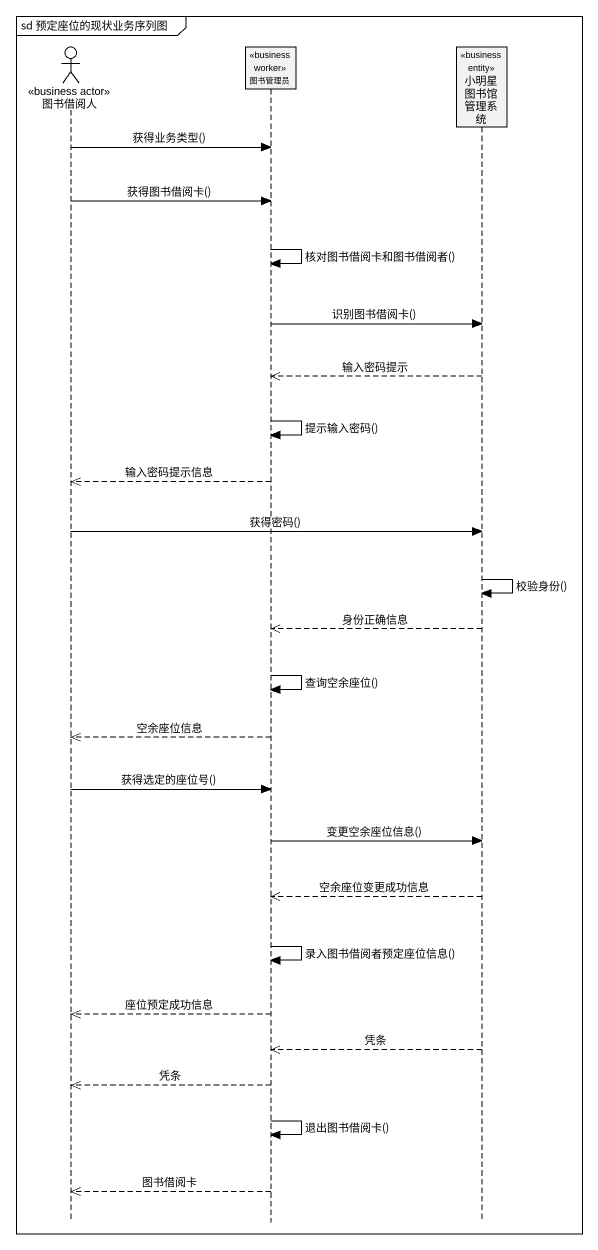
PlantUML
@startuml
mainframe sd 预定座位的现状业务序列图
hide footbox
actor 图书借阅人 <<business actor>>
participant 图书管理员 <<business worker>>
participant 小明星图书馆管理系统 <<business entity>>

图书借阅人 -> 图书管理员 : 获得业务类型()
图书借阅人 -> 图书管理员 : 获得图书借阅卡()
图书管理员 -> 图书管理员 : 核对图书借阅卡和图书借阅者()
图书管理员 -> 小明星图书馆管理系统 : 识别图书借阅卡()
小明星图书馆管理系统 -->> 图书管理员 : 输入密码提示
图书管理员 -> 图书管理员 : 提示输入密码()
图书管理员 -->> 图书借阅人 : 输入密码提示信息
图书借阅人 -> 小明星图书馆管理系统 : 获得密码()
小明星图书馆管理系统 -> 小明星图书馆管理系统 : 校验身份()
小明星图书馆管理系统 -->> 图书管理员 : 身份正确信息
图书管理员 -> 图书管理员 : 查询空余座位()
图书管理员 -->> 图书借阅人 : 空余座位信息
图书借阅人 -> 图书管理员 : 获得选定的座位号()
图书管理员 -> 小明星图书馆管理系统 : 变更空余座位信息()
小明星图书馆管理系统 -->> 图书管理员 : 空余座位变更成功信息
图书管理员 -> 图书管理员 : 录入图书借阅者预定座位信息()
图书管理员 -->> 图书借阅人 : 座位预定成功信息
小明星图书馆管理系统 -->> 图书管理员 : 凭条
图书管理员 -->> 图书借阅人 : 凭条
图书管理员 -> 图书管理员 : 退出图书借阅卡()
图书管理员 -->> 图书借阅人 : 图书借阅卡
@enduml
